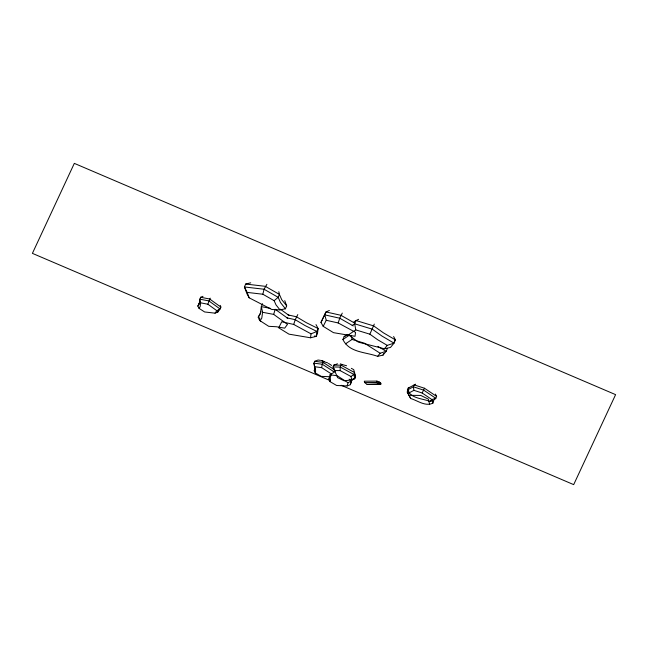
<?xml version="1.0" encoding="UTF-8"?>
<svg xmlns="http://www.w3.org/2000/svg" width="648" height="648" viewBox="0 0 648 648"><rect width="100%" height="100%" fill="white"/><g stroke="black" fill="none" stroke-linecap="round" stroke-linejoin="round"><path stroke-width="0.97" d="M351.346 368.339L353.735 369.635L355.558 376.877L354.772 378.748L351.751 379.955L351.022 376.52L340.135 370.607L340.249 367.068L341.034 365.197L342.079 364.532L346.583 365.747M311.04 333.85L293.698 324.446L281.734 321.764L278.705 327.823L288.959 334.149L310.538 337.786L311.04 333.85L316.896 331.46L318.127 328.536L315.997 324.583M378.813 384.305L378.562 383.389L376.464 382.49L364.735 382.587L364.281 381.202L376.95 381.105L380.441 382.604L380.854 384.126L367.076 384.394L364.735 382.587M200.378 299.165L200.637 297.278L202.994 296.322M220.879 307.079L209.652 298.995L200.637 297.278L199.843 299.174L200.653 302.843L200.135 306.626L199.041 308.351L204.638 311.963L215.023 313.162L217.793 312.077L220.077 308.983L220.879 307.079L220.223 305.37M262.586 312.287L261.784 318.103L260.107 320.76L268.709 326.317L276.445 326.746L284.683 328.163L287.493 324.356L273.675 314.393L262.586 312.287L261.33 306.642L262.562 303.718M320.501 360.353L318.063 360.037L314.726 361.292L313.94 363.164L322.275 364.249L334.441 372.09L331.363 373.912L321.627 367.643L322.275 364.249L323.814 361.641L327.661 362.88M315.212 372.9L314.248 370.818L314.79 368.356L313.94 363.164L315.649 370.931L315.212 372.9L321.149 376.35L330.521 376.763L331.363 373.912M352.164 379.42L350.333 384.701L347.126 385.949L336.636 385.487L329.986 381.623L328.909 379.291L329.516 376.529M329.986 381.623L330.472 379.412L329.702 374.755L337.171 375.735L348.073 382.757L351.516 380.716L352.107 379.315M284.756 300.64L286.683 305.872L285.452 308.796L279.976 309.874L275.999 304.884L274.144 300.688L262.861 294.233L264.052 289.243L266.895 284.318M199.041 308.351L197.826 306.059L199.195 303.904L199.843 299.174L208.85 300.891L220.077 308.983L216.845 310.692L207.862 304.22L210.227 298.169M273.675 314.393L275.189 309.274L287.761 318.33M347.126 385.949L348.073 382.757M350.333 384.701L351.516 380.716L349.11 379.161M293.698 324.446L295.221 319.699L297.788 314.572M329.37 310.473L325.993 311.947L320.971 322.437L323.206 326.341L333.461 332.659L355.039 336.296L355.541 332.367L338.199 322.963L339.722 318.217L342.29 313.089M374.285 324.097L369.878 334.19L377.606 339.698L387.253 345.368L394.033 343.148L395.41 339.876L393.62 336.523M376.464 382.49L376.95 381.105M197.826 306.059L199.989 302M217.793 312.077L218.327 310.813M250.719 282.836L245.665 284.043L244.434 286.959L246.929 293.722L249.156 297.813L271.796 309.485L279.976 309.874M314.248 370.818L315.041 368.955M387.415 348.349L386.184 351.265L383.025 355.104L377.606 356.327C365.569 351.913 349.272 352.755 342.905 339.52L344.137 336.604L347.401 334.392M337.503 363.803L333.833 365.108L333.04 366.979L337.6 377.63L344.056 380.797L351.751 379.955M328.909 379.291L329.5 377.897M383.025 355.104L383.64 353.646M415.603 384.183L408.175 388.12L407.373 390.015C411.456 398.714 422.059 398.342 429.891 401.387L433.342 400.618L435.82 398.326L436.622 396.422L435.367 394.049M408.021 390.128L407.219 392.024L410.694 398.504C417.855 400.675 425.104 406.709 432.824 403.226L433.625 401.331M413.926 390.331L413.384 386.799L414.185 384.904L424.489 388.249L422.164 393.004L413.926 390.331L409.115 392.899M320.971 322.437L325.993 311.947L340.953 315.301L354.497 323.012M323.206 326.341L326.236 320.282L324.761 314.863L339.722 318.217L353.265 325.928M261.039 311.818L258.228 317.228L260.107 320.76M215.023 313.162L216.845 310.692M218.595 310.181L220.312 307.857M377.606 356.327L380.133 353.249L386.184 351.265L377.897 346.397M369.878 334.19L355.776 329.897L348.478 334.846L358.328 342.136L384.418 348.81L387.253 345.368M394.227 341.31L395.41 339.876L383.349 332.789L373.694 325.912L356.06 320.533L353.573 322.226M429.891 401.387L431.876 399.549L435.82 398.326L423.687 390.145L413.384 386.799L407.373 390.015L408.888 391.19M274.144 300.688L278.162 297.311L279.393 294.386L278.81 291.713M198.628 304.163L200.062 303.045M377.849 383L379.258 381.947M351.022 376.52L353.857 374.455L354.642 372.592L341.034 365.197L333.833 365.108M352.196 325.49L354.683 323.806L356.06 320.533L358.595 319.31M342.905 339.52L349.426 335.105M345.514 343.853L352.034 339.439L364.622 343.27L380.133 353.249M344.137 336.604L347.296 334.903M408.175 388.12L409.56 387.407M378.562 383.389L380.441 382.604M378.877 383.786L380.967 383.268M310.538 337.786L316.264 336.369L317.496 333.453L318.127 328.536L306.382 322.704L296.452 316.783L288.036 314.896M384.418 348.81L390.485 347.45L394.033 343.148L381.964 336.061L372.308 329.176L354.683 323.806L355.776 329.897M259.508 318.921L259.119 319.367L260.731 321.197M367.076 384.394L380.854 384.126M353.014 378.772L354.772 378.748L353.857 374.455L340.249 367.068L333.04 366.979L334.903 370.356M334.368 370.543L340.135 370.607M409.074 392.153L407.219 392.024L410.694 398.504M409.163 395.329L420.746 395.426L428.312 399.111L429.64 404.287M245.665 284.043L265.291 286.327L279.393 294.386L281.71 299.635L286.683 305.872M285.452 308.796L280.479 302.559L278.162 297.311L264.052 289.243L244.434 286.959L247.163 292.402L262.861 294.233M314.726 361.292L323.06 362.386L334.417 369.7M314.96 366.776L321.627 367.643M333.226 371.328L335.089 371.571M270.24 308.335L261.33 306.642L260.334 313.907L258.228 317.228L259.889 318.298M200.653 302.843L207.862 304.22M314.45 335.988L316.264 336.369L316.896 331.46L305.151 325.62L295.221 319.699L286.805 317.82M326.236 320.282L338.199 322.963M322.218 360.806L324.032 361.503M340.313 363.836L342.079 364.532M330.01 380.522L32.4 253.36L74.318 163.369L615.6 394.64L573.683 484.631L341.172 385.285M321.311 360.466L323.814 361.641M436.622 396.422L424.489 388.249M431.876 399.549L422.164 393.004M328.455 363.398L331.654 365.456M280.349 309.185L288.992 315.406M247.163 292.402L249.156 297.813M354.667 373.758L355.558 376.877M432.111 400.456L432.824 403.226M351.378 335.81L352.034 339.439"/></g></svg>
